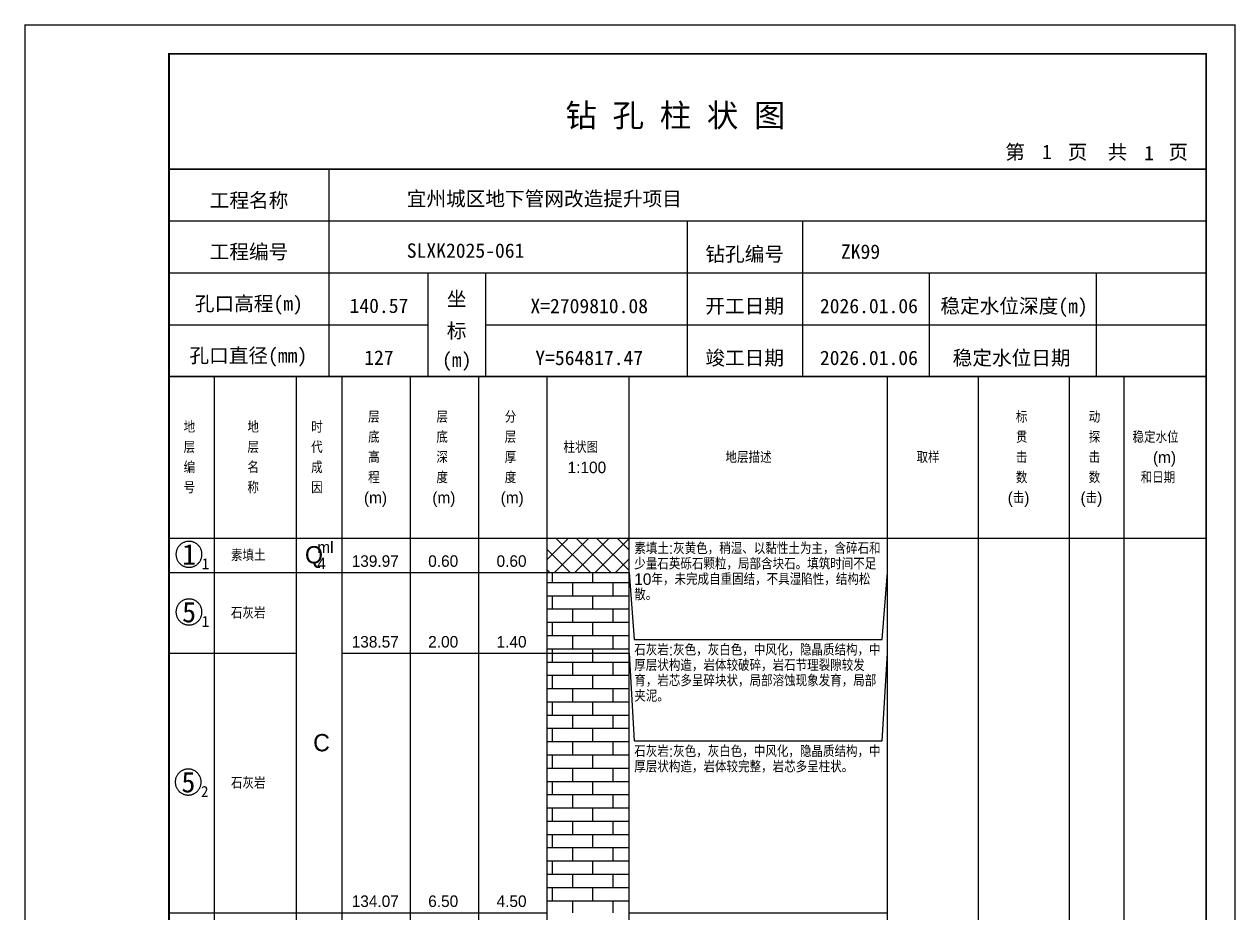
# Model space of a CAD drawing. Header units: millimetres. Extents: x 12489 to 89920, y 4630 to 4927.
# Drawn here: x 56489.3 to 56699.6, y 4772.7 to 4926.8 of the extents above; entities that cross this region are included whole.
import ezdxf
from ezdxf.enums import TextEntityAlignment as Align

# ---------------------------------------------------------------- set-up
doc = ezdxf.new("R2010")
doc.units = ezdxf.units.MM
doc.layers.add('ZZT_TC', color=7, linetype='Continuous')
doc.styles.add('成果图图块', font='', dxfattribs={"height": 2.5})
doc.styles.add('成果图模板', font='')
doc.styles.add('成果图模板标题', font='simhei.ttf')
doc.styles.add('成果图表体', font='Comfont.shx', dxfattribs={"height": 2, "bigfont": 'Hztxt12a.shx'})
doc.styles.get('成果图图块').set_extended_font_data('FangSong_GB2312')
doc.styles.get('成果图模板').set_extended_font_data('FangSong_GB2312')
pattern_1 = [(0, (0, 0), (0, 2.3), []), (90, (0, 0), (-3.5, 2.3), [2.3, -2.3])]

# ---------------------------------------------------------------- blocks, each defined once
blk = doc.blocks.new('DCBH-1-1-1386', base_point=(0.3, -0.11))
at = {"layer": 'ZZT_TC', "color": 7}
blk.add_polyline3d([(-0.19, 2.31, 0), (-0.3, 2.31, 0), (-0.41, 2.3, 0), (-0.52, 2.29, 0), (-0.63, 2.27, 0), (-0.73, 2.24, 0), (-0.84, 2.21, 0), (-0.95, 2.18, 0), (-1.05, 2.14, 0), (-1.15, 2.09, 0), (-1.25, 2.04, 0), (-1.35, 1.99, 0), (-1.44, 1.93, 0), (-1.53, 1.87, 0), (-1.62, 1.8, 0), (-1.7, 1.73, 0), (-1.78, 1.65, 0), (-1.86, 1.57, 0), (-1.93, 1.49, 0), (-2, 1.4, 0), (-2.06, 1.31, 0), (-2.12, 1.22, 0), (-2.17, 1.12, 0), (-2.22, 1.02, 0), (-2.27, 0.92, 0), (-2.31, 0.82, 0), (-2.34, 0.71, 0), (-2.37, 0.61, 0), (-2.4, 0.5, 0), (-2.41, 0.39, 0), (-2.43, 0.28, 0), (-2.44, 0.17, 0), (-2.44, 0.06, 0), (-2.44, -0.05, 0), (-2.43, -0.16, 0), (-2.41, -0.27, 0), (-2.4, -0.38, 0), (-2.37, -0.49, 0), (-2.34, -0.6, 0), (-2.31, -0.7, 0), (-2.27, -0.8, 0), (-2.22, -0.9, 0), (-2.17, -1, 0), (-2.12, -1.1, 0), (-2.06, -1.19, 0), (-2, -1.28, 0), (-1.93, -1.37, 0), (-1.86, -1.45, 0), (-1.78, -1.53, 0), (-1.7, -1.61, 0), (-1.62, -1.68, 0), (-1.53, -1.75, 0), (-1.44, -1.81, 0), (-1.35, -1.87, 0), (-1.25, -1.93, 0), (-1.15, -1.98, 0), (-1.05, -2.02, 0), (-0.95, -2.06, 0), (-0.84, -2.1, 0), (-0.73, -2.13, 0), (-0.63, -2.15, 0), (-0.52, -2.17, 0), (-0.41, -2.18, 0), (-0.3, -2.19, 0), (-0.19, -2.19, 0), (-0.08, -2.19, 0), (0.03, -2.18, 0), (0.14, -2.17, 0), (0.25, -2.15, 0), (0.36, -2.13, 0), (0.47, -2.1, 0), (0.57, -2.06, 0), (0.67, -2.02, 0), (0.77, -1.98, 0), (0.87, -1.93, 0), (0.97, -1.87, 0), (1.06, -1.81, 0), (1.15, -1.75, 0), (1.24, -1.68, 0), (1.32, -1.61, 0), (1.4, -1.53, 0), (1.48, -1.45, 0), (1.55, -1.37, 0), (1.62, -1.28, 0), (1.68, -1.19, 0), (1.74, -1.1, 0), (1.8, -1, 0), (1.85, -0.9, 0), (1.89, -0.8, 0), (1.93, -0.7, 0), (1.97, -0.6, 0), (2, -0.49, 0), (2.02, -0.38, 0), (2.04, -0.27, 0), (2.05, -0.16, 0), (2.06, -0.05, 0), (2.06, 0.06, 0), (2.06, 0.17, 0), (2.05, 0.28, 0), (2.04, 0.39, 0), (2.02, 0.5, 0), (2, 0.61, 0), (1.97, 0.71, 0), (1.93, 0.82, 0), (1.89, 0.92, 0), (1.85, 1.02, 0), (1.8, 1.12, 0), (1.74, 1.22, 0), (1.68, 1.31, 0), (1.62, 1.4, 0), (1.55, 1.49, 0), (1.48, 1.57, 0), (1.4, 1.65, 0), (1.32, 1.73, 0), (1.24, 1.8, 0), (1.15, 1.87, 0), (1.06, 1.93, 0), (0.97, 1.99, 0), (0.87, 2.04, 0), (0.77, 2.09, 0), (0.67, 2.14, 0), (0.57, 2.18, 0), (0.47, 2.21, 0), (0.36, 2.24, 0), (0.25, 2.27, 0), (0.14, 2.29, 0), (0.03, 2.3, 0), (-0.08, 2.31, 0), (-0.19, 2.31, 0)], dxfattribs=at)
at = {"style": '成果图图块'}
blk.add_text('1', height=3.57, dxfattribs=at).set_placement((-0.16, -1.74), align=Align.CENTER)
blk.add_text('1', height=1.91, dxfattribs=at).set_placement((2.03, -2.53))
blk = doc.blocks.new('DCBH-1-1-1387', base_point=(0.3, -0.11))
at = {"layer": 'ZZT_TC', "color": 7}
blk.add_polyline3d([(-0.19, 2.31, 0), (-0.3, 2.31, 0), (-0.41, 2.3, 0), (-0.52, 2.29, 0), (-0.63, 2.27, 0), (-0.73, 2.24, 0), (-0.84, 2.21, 0), (-0.95, 2.18, 0), (-1.05, 2.14, 0), (-1.15, 2.09, 0), (-1.25, 2.04, 0), (-1.35, 1.99, 0), (-1.44, 1.93, 0), (-1.53, 1.87, 0), (-1.62, 1.8, 0), (-1.7, 1.73, 0), (-1.78, 1.65, 0), (-1.86, 1.57, 0), (-1.93, 1.49, 0), (-2, 1.4, 0), (-2.06, 1.31, 0), (-2.12, 1.22, 0), (-2.17, 1.12, 0), (-2.22, 1.02, 0), (-2.27, 0.92, 0), (-2.31, 0.82, 0), (-2.34, 0.71, 0), (-2.37, 0.61, 0), (-2.4, 0.5, 0), (-2.41, 0.39, 0), (-2.43, 0.28, 0), (-2.44, 0.17, 0), (-2.44, 0.06, 0), (-2.44, -0.05, 0), (-2.43, -0.16, 0), (-2.41, -0.27, 0), (-2.4, -0.38, 0), (-2.37, -0.49, 0), (-2.34, -0.6, 0), (-2.31, -0.7, 0), (-2.27, -0.8, 0), (-2.22, -0.9, 0), (-2.17, -1, 0), (-2.12, -1.1, 0), (-2.06, -1.19, 0), (-2, -1.28, 0), (-1.93, -1.37, 0), (-1.86, -1.45, 0), (-1.78, -1.53, 0), (-1.7, -1.61, 0), (-1.62, -1.68, 0), (-1.53, -1.75, 0), (-1.44, -1.81, 0), (-1.35, -1.87, 0), (-1.25, -1.93, 0), (-1.15, -1.98, 0), (-1.05, -2.02, 0), (-0.95, -2.06, 0), (-0.84, -2.1, 0), (-0.73, -2.13, 0), (-0.63, -2.15, 0), (-0.52, -2.17, 0), (-0.41, -2.18, 0), (-0.3, -2.19, 0), (-0.19, -2.19, 0), (-0.08, -2.19, 0), (0.03, -2.18, 0), (0.14, -2.17, 0), (0.25, -2.15, 0), (0.36, -2.13, 0), (0.47, -2.1, 0), (0.57, -2.06, 0), (0.67, -2.02, 0), (0.77, -1.98, 0), (0.87, -1.93, 0), (0.97, -1.87, 0), (1.06, -1.81, 0), (1.15, -1.75, 0), (1.24, -1.68, 0), (1.32, -1.61, 0), (1.4, -1.53, 0), (1.48, -1.45, 0), (1.55, -1.37, 0), (1.62, -1.28, 0), (1.68, -1.19, 0), (1.74, -1.1, 0), (1.8, -1, 0), (1.85, -0.9, 0), (1.89, -0.8, 0), (1.93, -0.7, 0), (1.97, -0.6, 0), (2, -0.49, 0), (2.02, -0.38, 0), (2.04, -0.27, 0), (2.05, -0.16, 0), (2.06, -0.05, 0), (2.06, 0.06, 0), (2.06, 0.17, 0), (2.05, 0.28, 0), (2.04, 0.39, 0), (2.02, 0.5, 0), (2, 0.61, 0), (1.97, 0.71, 0), (1.93, 0.82, 0), (1.89, 0.92, 0), (1.85, 1.02, 0), (1.8, 1.12, 0), (1.74, 1.22, 0), (1.68, 1.31, 0), (1.62, 1.4, 0), (1.55, 1.49, 0), (1.48, 1.57, 0), (1.4, 1.65, 0), (1.32, 1.73, 0), (1.24, 1.8, 0), (1.15, 1.87, 0), (1.06, 1.93, 0), (0.97, 1.99, 0), (0.87, 2.04, 0), (0.77, 2.09, 0), (0.67, 2.14, 0), (0.57, 2.18, 0), (0.47, 2.21, 0), (0.36, 2.24, 0), (0.25, 2.27, 0), (0.14, 2.29, 0), (0.03, 2.3, 0), (-0.08, 2.31, 0), (-0.19, 2.31, 0)], dxfattribs=at)
at = {"style": '成果图图块'}
blk.add_text('5', height=3.57, dxfattribs=at).set_placement((-0.16, -1.74), align=Align.CENTER)
blk.add_text('1', height=1.91, dxfattribs=at).set_placement((2.03, -2.53))
blk = doc.blocks.new('DCBH-1-1-1388', base_point=(0.43, -0.11))
at = {"layer": 'ZZT_TC', "color": 7}
blk.add_polyline3d([(-0.19, 2.31, 0), (-0.3, 2.31, 0), (-0.41, 2.3, 0), (-0.52, 2.29, 0), (-0.63, 2.27, 0), (-0.73, 2.24, 0), (-0.84, 2.21, 0), (-0.95, 2.18, 0), (-1.05, 2.14, 0), (-1.15, 2.09, 0), (-1.25, 2.04, 0), (-1.35, 1.99, 0), (-1.44, 1.93, 0), (-1.53, 1.87, 0), (-1.62, 1.8, 0), (-1.7, 1.73, 0), (-1.78, 1.65, 0), (-1.86, 1.57, 0), (-1.93, 1.49, 0), (-2, 1.4, 0), (-2.06, 1.31, 0), (-2.12, 1.22, 0), (-2.17, 1.12, 0), (-2.22, 1.02, 0), (-2.27, 0.92, 0), (-2.31, 0.82, 0), (-2.34, 0.71, 0), (-2.37, 0.61, 0), (-2.4, 0.5, 0), (-2.41, 0.39, 0), (-2.43, 0.28, 0), (-2.44, 0.17, 0), (-2.44, 0.06, 0), (-2.44, -0.05, 0), (-2.43, -0.16, 0), (-2.41, -0.27, 0), (-2.4, -0.38, 0), (-2.37, -0.49, 0), (-2.34, -0.6, 0), (-2.31, -0.7, 0), (-2.27, -0.8, 0), (-2.22, -0.9, 0), (-2.17, -1, 0), (-2.12, -1.1, 0), (-2.06, -1.19, 0), (-2, -1.28, 0), (-1.93, -1.37, 0), (-1.86, -1.45, 0), (-1.78, -1.53, 0), (-1.7, -1.61, 0), (-1.62, -1.68, 0), (-1.53, -1.75, 0), (-1.44, -1.81, 0), (-1.35, -1.87, 0), (-1.25, -1.93, 0), (-1.15, -1.98, 0), (-1.05, -2.02, 0), (-0.95, -2.06, 0), (-0.84, -2.1, 0), (-0.73, -2.13, 0), (-0.63, -2.15, 0), (-0.52, -2.17, 0), (-0.41, -2.18, 0), (-0.3, -2.19, 0), (-0.19, -2.19, 0), (-0.08, -2.19, 0), (0.03, -2.18, 0), (0.14, -2.17, 0), (0.25, -2.15, 0), (0.36, -2.13, 0), (0.47, -2.1, 0), (0.57, -2.06, 0), (0.67, -2.02, 0), (0.77, -1.98, 0), (0.87, -1.93, 0), (0.97, -1.87, 0), (1.06, -1.81, 0), (1.15, -1.75, 0), (1.24, -1.68, 0), (1.32, -1.61, 0), (1.4, -1.53, 0), (1.48, -1.45, 0), (1.55, -1.37, 0), (1.62, -1.28, 0), (1.68, -1.19, 0), (1.74, -1.1, 0), (1.8, -1, 0), (1.85, -0.9, 0), (1.89, -0.8, 0), (1.93, -0.7, 0), (1.97, -0.6, 0), (2, -0.49, 0), (2.02, -0.38, 0), (2.04, -0.27, 0), (2.05, -0.16, 0), (2.06, -0.05, 0), (2.06, 0.06, 0), (2.06, 0.17, 0), (2.05, 0.28, 0), (2.04, 0.39, 0), (2.02, 0.5, 0), (2, 0.61, 0), (1.97, 0.71, 0), (1.93, 0.82, 0), (1.89, 0.92, 0), (1.85, 1.02, 0), (1.8, 1.12, 0), (1.74, 1.22, 0), (1.68, 1.31, 0), (1.62, 1.4, 0), (1.55, 1.49, 0), (1.48, 1.57, 0), (1.4, 1.65, 0), (1.32, 1.73, 0), (1.24, 1.8, 0), (1.15, 1.87, 0), (1.06, 1.93, 0), (0.97, 1.99, 0), (0.87, 2.04, 0), (0.77, 2.09, 0), (0.67, 2.14, 0), (0.57, 2.18, 0), (0.47, 2.21, 0), (0.36, 2.24, 0), (0.25, 2.27, 0), (0.14, 2.29, 0), (0.03, 2.3, 0), (-0.08, 2.31, 0), (-0.19, 2.31, 0)], dxfattribs=at)
at = {"style": '成果图图块'}
blk.add_text('5', height=3.57, dxfattribs=at).set_placement((-0.16, -1.74), align=Align.CENTER)
blk.add_text('2', height=1.91, dxfattribs=at).set_placement((2.03, -2.53))
blk = doc.blocks.new('钻孔柱状图路桥昇龙制图梁世成校核莫家里.dwg201', base_point=(25, 236))
for p, q in [((52.82, 236), (52.82, 272)), ((25, 263), (205, 263)), ((115, 236), (115, 263)), ((135, 236), (135, 263)), ((25, 254), (205, 254)), ((70, 236), (70, 254)), ((80, 236), (80, 254)), ((157, 236), (157, 254)), ((185.95, 236), (185.95, 254)), ((25, 245), (70, 245)), ((80, 245), (205, 245))]:
    blk.add_line(p, q)
for points, const_width in [([(0, 0), (210, 0), (210, 297), (0, 297)], 0.25), ([(25, 5), (205, 5), (205, 292), (25, 292)], 0.3)]:
    blk.add_lwpolyline(points, close=True, dxfattribs=dict(const_width=const_width))
at = {"const_width": 0.3}
for points in [[(25, 272), (205, 272)], [(25, 236), (205, 236)]]:
    blk.add_lwpolyline(points, dxfattribs=at)
for s, height, style, p in [('钻 孔 柱 状 图', 4, '成果图模板标题', (93.8, 279.31)), ('第', 2.5, '成果图模板', (170.12, 273.7)), ('页', 2.5, '成果图模板', (180.96, 273.7)), ('共', 2.5, '成果图模板', (187.88, 273.7)), ('页', 2.5, '成果图模板', (198.44, 273.7)), ('工程名称', 2.5, '成果图模板', (32.07, 265.32)), ('宜州城区地下管网改造提升项目', 2.5, '成果图模板', (66.26, 265.61)), ('工程编号', 2.5, '成果图模板', (32.05, 256.41)), ('SLXK2025-061', 2.5, '成果图模板', (66.26, 256.61)), ('钻孔编号', 2.5, '成果图模板', (118.08, 256)), ('ZK99', 2.5, '成果图模板', (141.61, 256.43)), ('孔口高程(m)', 2.5, '成果图模板', (29.48, 247.41)), ('坐', 2.5, '成果图模板', (73.21, 248.24)), ('开工日期', 2.5, '成果图模板', (118.08, 247)), ('稳定水位深度(m)', 2.5, '成果图模板', (158.86, 247)), ('标', 2.5, '成果图模板', (73.21, 242.7)), ('孔口直径(mm)', 2.5, '成果图模板', (28.54, 238.41)), ('(m) ', 2.5, '成果图模板', (72.38, 237.65)), ('竣工日期', 2.5, '成果图模板', (118.08, 238)), ('稳定水位日期', 2.5, '成果图模板', (160.99, 238))]:
    blk.add_text(s, height=height, dxfattribs=dict(style=style)).set_placement(p)
at = {"style": '成果图模板'}
for s, p in [('1', (177.35, 273.74)), ('1', (195.08, 273.53)), ('140.57', (61.43, 247.04)), ('X=2709810.08', (97.92, 247)), ('2026.01.06', (146.46, 247)), ('127', (61.43, 238.04)), ('Y=564817.47', (97.92, 238)), ('2026.01.06', (146.46, 238))]:
    blk.add_text(s, height=2.5, dxfattribs=at).set_placement(p, align=Align.CENTER)

msp = doc.modelspace()

# ---------------------------------------------------------------- hatches: boundary and pattern name
at = {"linetype": 'Continuous'}
h = msp.add_hatch(dxfattribs=at)
h.set_pattern_fill('GKSTT', scale=0.5, style=0, pattern_type=2)
h.set_pattern_definition([(45, (0, 0), (-1.76776695, 1.76776695), []), (135, (0, 0), (-1.76776695, -1.76776695), [])])
h.paths.add_polyline_path([(56580.06, 4831.71), (56594.29, 4831.71), (56594.29, 4837.71), (56580.06, 4837.71)])
h = msp.add_hatch(dxfattribs=at)
h.set_pattern_fill('GKSHY', scale=0.5, style=0, pattern_type=2)
h.set_pattern_definition(pattern_1)
h.paths.add_polyline_path([(56580.06, 4817.71), (56594.29, 4817.71), (56594.29, 4831.71), (56580.06, 4831.71)])
h = msp.add_hatch(dxfattribs=at)
h.set_pattern_fill('GKSHY', scale=0.5, style=0, pattern_type=2)
h.set_pattern_definition(pattern_1)
h.paths.add_polyline_path([(56580.06, 4772.71), (56594.29, 4772.71), (56594.29, 4817.71), (56580.06, 4817.71)])

# ---------------------------------------------------------------- linework, layer by layer
at = {"color": 0}
for p, q in [((56514.45, 4837.71), (56522.35, 4837.71)), ((56514.45, 4831.71), (56514.45, 4837.71)), ((56522.35, 4831.71), (56522.35, 4837.71)), ((56514.45, 4831.71), (56522.35, 4831.71)), ((56514.45, 4831.71), (56522.35, 4831.71)), ((56514.45, 4817.71), (56514.45, 4831.71)), ((56522.35, 4817.71), (56522.35, 4831.71)), ((56514.45, 4817.71), (56522.35, 4817.71)), ((56514.45, 4817.71), (56522.35, 4817.71)), ((56514.45, 4772.71), (56514.45, 4817.71)), ((56522.35, 4772.71), (56522.35, 4817.71)), ((56514.45, 4772.71), (56522.35, 4772.71))]:
    msp.add_line(p, q, dxfattribs=at)
for points in [[(56514.45, 4865.71), (56522.35, 4865.71)], [(56514.45, 4837.71), (56514.45, 4865.71)], [(56522.35, 4837.71), (56522.35, 4865.71)], [(56522.35, 4865.71), (56536.58, 4865.71)], [(56522.35, 4837.71), (56522.35, 4865.71)], [(56536.58, 4837.71), (56536.58, 4865.71)], [(56536.58, 4865.71), (56544.49, 4865.71)], [(56536.58, 4837.71), (56536.58, 4865.71)], [(56544.49, 4837.71), (56544.49, 4865.71)], [(56544.49, 4865.71), (56556.35, 4865.71)], [(56544.49, 4837.71), (56544.49, 4865.71)], [(56556.35, 4837.71), (56556.35, 4865.71)], [(56556.35, 4865.71), (56568.2, 4865.71)], [(56556.35, 4837.71), (56556.35, 4865.71)], [(56568.2, 4837.71), (56568.2, 4865.71)], [(56568.2, 4865.71), (56580.06, 4865.71)], [(56568.2, 4837.71), (56568.2, 4865.71)], [(56580.06, 4837.71), (56580.06, 4865.71)], [(56580.06, 4865.71), (56594.29, 4865.71)], [(56580.06, 4837.71), (56580.06, 4865.71)], [(56594.29, 4837.71), (56594.29, 4865.71)], [(56594.29, 4865.71), (56639.11, 4865.71)], [(56594.29, 4837.71), (56594.29, 4865.71)], [(56639.11, 4837.71), (56639.11, 4865.71)], [(56639.11, 4865.71), (56654.92, 4865.71)], [(56639.11, 4837.71), (56639.11, 4865.71)], [(56654.92, 4837.71), (56654.92, 4865.71)], [(56654.92, 4865.71), (56670.73, 4865.71)], [(56654.92, 4837.71), (56654.92, 4865.71)], [(56670.73, 4837.71), (56670.73, 4865.71)], [(56670.73, 4865.71), (56680.22, 4865.71)], [(56670.73, 4837.71), (56670.73, 4865.71)], [(56680.22, 4837.71), (56680.22, 4865.71)], [(56680.22, 4865.71), (56694.45, 4865.71)], [(56680.22, 4837.71), (56680.22, 4865.71)], [(56694.45, 4837.71), (56694.45, 4865.71)], [(56514.45, 4837.71), (56522.35, 4837.71)], [(56514.45, 4643.71), (56514.45, 4837.71)], [(56514.45, 4837.71), (56522.35, 4837.71)], [(56522.35, 4643.71), (56522.35, 4837.71)], [(56522.35, 4837.71), (56536.58, 4837.71)], [(56522.35, 4643.71), (56522.35, 4837.71)], [(56522.35, 4837.71), (56536.58, 4837.71)], [(56522.35, 4837.71), (56536.58, 4837.71)], [(56522.35, 4831.71), (56522.35, 4837.71)], [(56536.58, 4643.71), (56536.58, 4837.71)], [(56536.58, 4831.71), (56536.58, 4837.71)], [(56536.58, 4837.71), (56544.49, 4837.71)], [(56536.58, 4643.71), (56536.58, 4837.71)], [(56536.58, 4837.71), (56544.49, 4837.71)], [(56536.58, 4837.71), (56544.49, 4837.71)], [(56536.58, 4831.71), (56536.58, 4837.71)], [(56544.49, 4643.71), (56544.49, 4837.71)], [(56544.49, 4831.71), (56544.49, 4837.71)], [(56544.49, 4837.71), (56556.35, 4837.71)], [(56544.49, 4643.71), (56544.49, 4837.71)], [(56544.49, 4837.71), (56556.35, 4837.71)], [(56544.49, 4837.71), (56556.35, 4837.71)], [(56544.49, 4831.71), (56544.49, 4837.71)], [(56556.35, 4643.71), (56556.35, 4837.71)], [(56556.35, 4831.71), (56556.35, 4837.71)], [(56556.35, 4837.71), (56568.2, 4837.71)], [(56556.35, 4643.71), (56556.35, 4837.71)], [(56556.35, 4837.71), (56568.2, 4837.71)], [(56556.35, 4837.71), (56568.2, 4837.71)], [(56556.35, 4831.71), (56556.35, 4837.71)], [(56568.2, 4643.71), (56568.2, 4837.71)], [(56568.2, 4831.71), (56568.2, 4837.71)], [(56568.2, 4837.71), (56580.06, 4837.71)], [(56568.2, 4643.71), (56568.2, 4837.71)], [(56568.2, 4837.71), (56580.06, 4837.71)], [(56568.2, 4837.71), (56580.06, 4837.71)], [(56568.2, 4831.71), (56568.2, 4837.71)], [(56580.06, 4643.71), (56580.06, 4837.71)], [(56580.06, 4831.71), (56580.06, 4837.71)], [(56580.06, 4837.71), (56594.29, 4837.71)], [(56580.06, 4643.71), (56580.06, 4837.71)], [(56580.06, 4837.71), (56594.29, 4837.71)], [(56594.29, 4643.71), (56594.29, 4837.71)], [(56594.29, 4837.71), (56639.11, 4837.71)], [(56594.29, 4643.71), (56594.29, 4837.71)], [(56594.29, 4837.71), (56639.11, 4837.71)], [(56594.29, 4831.71), (56594.29, 4837.71)], [(56639.11, 4643.71), (56639.11, 4837.71)], [(56639.11, 4831.71), (56639.11, 4837.71)], [(56639.11, 4837.71), (56654.92, 4837.71)], [(56639.11, 4643.71), (56639.11, 4837.71)], [(56639.11, 4837.71), (56654.92, 4837.71)], [(56654.92, 4643.71), (56654.92, 4837.71)], [(56654.92, 4837.71), (56670.73, 4837.71)], [(56654.92, 4643.71), (56654.92, 4837.71)], [(56654.92, 4837.71), (56670.73, 4837.71)], [(56670.73, 4643.71), (56670.73, 4837.71)], [(56670.73, 4837.71), (56680.22, 4837.71)], [(56670.73, 4643.71), (56670.73, 4837.71)], [(56670.73, 4837.71), (56680.22, 4837.71)], [(56680.22, 4643.71), (56680.22, 4837.71)], [(56680.22, 4837.71), (56694.45, 4837.71)], [(56680.22, 4643.71), (56680.22, 4837.71)], [(56680.22, 4837.71), (56694.45, 4837.71)], [(56694.45, 4643.71), (56694.45, 4837.71)], [(56522.35, 4831.71), (56536.58, 4831.71)], [(56522.35, 4831.71), (56536.58, 4831.71)], [(56522.35, 4817.71), (56522.35, 4831.71)], [(56536.58, 4817.71), (56536.58, 4831.71)], [(56536.58, 4831.71), (56544.49, 4831.71)], [(56536.58, 4831.71), (56544.49, 4831.71)], [(56536.58, 4772.71), (56536.58, 4831.71)], [(56544.49, 4772.71), (56544.49, 4831.71)], [(56544.49, 4831.71), (56556.35, 4831.71)], [(56544.49, 4831.71), (56556.35, 4831.71)], [(56544.49, 4817.71), (56544.49, 4831.71)], [(56556.35, 4817.71), (56556.35, 4831.71)], [(56556.35, 4831.71), (56568.2, 4831.71)], [(56556.35, 4831.71), (56568.2, 4831.71)], [(56556.35, 4817.71), (56556.35, 4831.71)], [(56568.2, 4817.71), (56568.2, 4831.71)], [(56568.2, 4831.71), (56580.06, 4831.71)], [(56568.2, 4831.71), (56580.06, 4831.71)], [(56568.2, 4817.71), (56568.2, 4831.71)], [(56580.06, 4817.71), (56580.06, 4831.71)], [(56594.29, 4831.71), (56595.19, 4820.11)], [(56594.29, 4817.71), (56594.29, 4831.71)], [(56638.22, 4820.11), (56639.11, 4831.71)], [(56639.11, 4817.71), (56639.11, 4831.71)], [(56595.19, 4820.11), (56638.22, 4820.11)], [(56522.35, 4817.71), (56536.58, 4817.71)], [(56522.35, 4817.71), (56536.58, 4817.71)], [(56522.35, 4772.71), (56522.35, 4817.71)], [(56536.58, 4772.71), (56536.58, 4817.71)], [(56544.49, 4817.71), (56556.35, 4817.71)], [(56544.49, 4817.71), (56556.35, 4817.71)], [(56544.49, 4772.71), (56544.49, 4817.71)], [(56556.35, 4772.71), (56556.35, 4817.71)], [(56556.35, 4817.71), (56568.2, 4817.71)], [(56556.35, 4817.71), (56568.2, 4817.71)], [(56556.35, 4772.71), (56556.35, 4817.71)], [(56568.2, 4772.71), (56568.2, 4817.71)], [(56568.2, 4817.71), (56580.06, 4817.71)], [(56568.2, 4817.71), (56580.06, 4817.71)], [(56568.2, 4772.71), (56568.2, 4817.71)], [(56580.06, 4772.71), (56580.06, 4817.71)], [(56594.29, 4817.71), (56595.19, 4802.51)], [(56594.29, 4772.71), (56594.29, 4817.71)], [(56638.22, 4802.51), (56639.11, 4817.71)], [(56639.11, 4772.71), (56639.11, 4817.71)], [(56595.19, 4802.51), (56638.22, 4802.51)], [(56522.35, 4772.71), (56536.58, 4772.71)], [(56536.58, 4772.71), (56544.49, 4772.71)], [(56544.49, 4772.71), (56556.35, 4772.71)], [(56556.35, 4772.71), (56568.2, 4772.71)], [(56568.2, 4772.71), (56580.06, 4772.71)], [(56594.29, 4772.71), (56639.11, 4772.71)]]:
    msp.add_lwpolyline(points, dxfattribs=at)
at = {"color": 7, "flags": 128}
for points in [[(56580.06, 4831.71), (56594.29, 4831.71)], [(56580.06, 4817.71), (56594.29, 4817.71)]]:
    msp.add_lwpolyline(points, dxfattribs=at)

# ---------------------------------------------------------------- block references
for name, p in [('钻孔柱状图路桥昇龙制图梁世成校核莫家里.dwg201', (56514.45, 4865.71)), ('DCBH-1-1-1386', (56518.4, 4834.71)), ('DCBH-1-1-1387', (56518.4, 4824.71)), ('DCBH-1-1-1388', (56518.4, 4795.21))]:
    msp.add_blockref(name, p)

# ---------------------------------------------------------------- texts
at = {"color": 0, "style": '成果图表体'}
for s, height, p in [('层', 2, (56549, 4857.71)), ('层', 2, (56560.85, 4857.71)), ('分', 2, (56572.71, 4857.71)), ('标', 2, (56661.41, 4857.71)), ('动', 2, (56674.05, 4857.71)), ('地', 2, (56516.98, 4855.96)), ('地', 2, (56528.05, 4855.96)), ('时', 2, (56539.11, 4855.96)), ('底', 2, (56549, 4854.21)), ('底', 2, (56560.85, 4854.21)), ('层', 2, (56572.71, 4854.21)), ('贯', 2, (56661.41, 4854.21)), ('探', 2, (56674.05, 4854.21)), ('稳定水位', 2, (56681.65, 4854.21)), ('层', 2, (56516.98, 4852.46)), ('层', 2, (56528.05, 4852.46)), ('代', 2, (56539.11, 4852.46)), ('高', 2, (56549, 4850.71)), ('深', 2, (56560.85, 4850.71)), ('厚', 2, (56572.71, 4850.71)), ('柱状图', 2, (56582.91, 4852.46)), ('地层描述', 2, (56611.02, 4850.71)), ('取样', 2, (56644.18, 4850.71)), ('击', 2, (56661.41, 4850.71)), ('击', 2, (56674.05, 4850.71)), ('(m)', 2, (56685.2, 4850.71)), ('编', 2, (56516.98, 4848.96)), ('名', 2, (56528.05, 4848.96)), ('成', 2, (56539.11, 4848.96)), ('1:100', 2, (56583.62, 4848.96)), ('程', 2, (56549, 4847.21)), ('度', 2, (56560.85, 4847.21)), ('度', 2, (56572.71, 4847.21)), ('数', 2, (56661.41, 4847.21)), ('数', 2, (56674.05, 4847.21)), ('和日期', 2, (56683.07, 4847.21)), ('号', 2, (56516.98, 4845.46)), ('称', 2, (56528.05, 4845.46)), ('因', 2, (56539.11, 4845.46)), ('(m)', 2, (56548.28, 4843.71)), ('(m)', 2, (56560.14, 4843.71)), ('(m)', 2, (56572, 4843.71)), ('(击)', 2, (56659.99, 4843.71)), ('(击)', 2, (56672.63, 4843.71)), ('素填土', 2, (56525.2, 4833.71)), ('Q', 3, (56538.05, 4833.31)), ('ml', 2, (56540.18, 4835.11)), ('4', 2, (56540.18, 4832.31)), ('139.97', 2, (56546.15, 4832.71)), ('0.60', 2, (56559.43, 4832.71)), ('0.60', 2, (56571.29, 4832.71)), ('石灰岩', 2, (56525.2, 4823.71)), ('138.57', 2, (56546.15, 4818.71)), ('2.00', 2, (56559.43, 4818.71)), ('1.40', 2, (56571.29, 4818.71)), ('C', 3, (56539.47, 4800.71)), ('石灰岩', 2, (56525.2, 4794.21)), ('134.07', 2, (56546.15, 4773.71)), ('6.50', 2, (56559.43, 4773.71)), ('4.50', 2, (56571.29, 4773.71))]:
    msp.add_text(s, height=height, dxfattribs=at).set_placement(p)
at = {"color": 0, "char_height": 2, "width": 43.0292, "attachment_point": 1, "line_spacing_factor": 0.8, "style": '成果图表体'}
for s, insert in [('素填土:灰黄色，稍湿、以黏性土为主，含碎石和少量石英砾石颗粒，局部含块石。填筑时间不足10年，未完成自重固结，不具湿陷性，结构松散。', (56595.19, 4836.91)), ('石灰岩:灰色，灰白色，中风化，隐晶质结构，中厚层状构造，岩体较破碎，岩石节理裂隙较发育，岩芯多呈碎块状，局部溶蚀现象发育，局部夹泥。', (56595.19, 4819.31)), ('石灰岩:灰色，灰白色，中风化，隐晶质结构，中厚层状构造，岩体较完整，岩芯多呈柱状。', (56595.19, 4801.71))]:
    msp.add_mtext(s, dxfattribs=dict(at, insert=insert))

doc.saveas('drawing.dxf')
